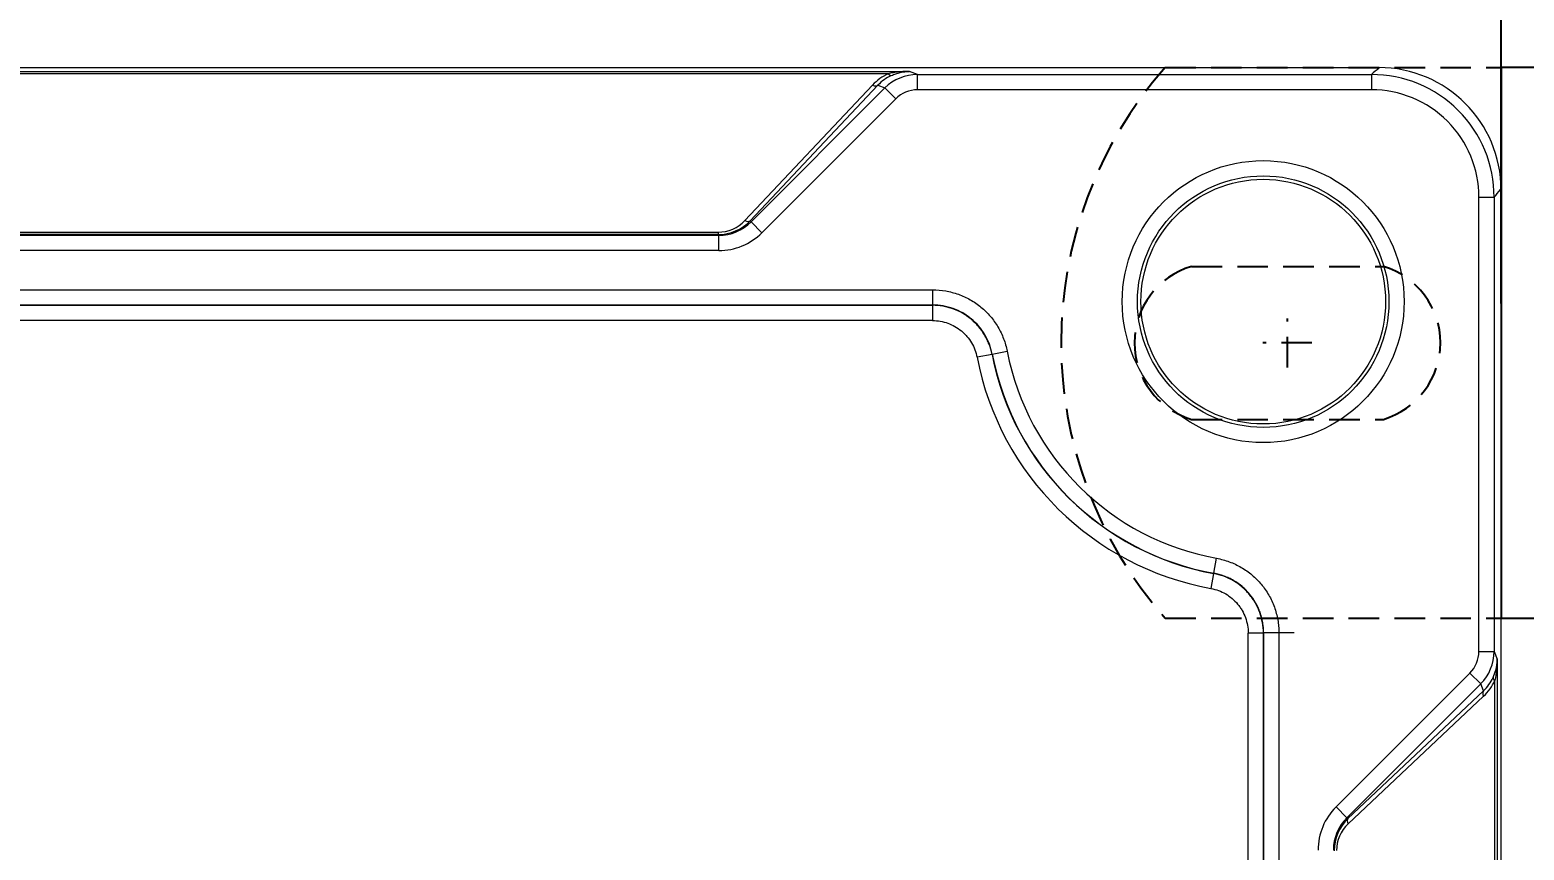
# Model space of a CAD drawing. Header units: millimetres. Extents: x 3916 to 6020, y 1867 to 2649.
# Drawn here: x 4264.4 to 4362.1, y 2495.3 to 2548.9 of the extents above; entities that cross this region are included whole.
import ezdxf

# ---------------------------------------------------------------- set-up
doc = ezdxf.new("R2010")
doc.units = ezdxf.units.MM
doc.linetypes.add('ACAD_ISO02W100', pattern=[15, 12, -3])
doc.linetypes.add('虚线', pattern=[3, 2, -1])
doc.layers.add('13', color=7, linetype='Continuous', lineweight=18)
doc.styles.add('宋体', font='')
doc.styles.get('宋体').set_extended_font_data('SimSun')
doc.dimstyles.new('尺寸标注$0', dxfattribs={"dimtxt": 20, "dimasz": 5, "dimexe": 1.25, "dimexo": 1, "dimtad": 1, "dimdec": 0, "dimdsep": 46, "dimtxsty": '宋体', "dimcen": 2.5, "dimclrd": 1, "dimclre": 1, "dimclrt": 1, "dimadec": 0, "dimazin": 0, "dimtfac": 1, "dimtdec": 0, "dimtmove": 0, "dimatfit": 3, "dimfxl": 0, "dimarcsym": 0})

# ---------------------------------------------------------------- blocks, each defined once
blk = doc.blocks.new('*D21')
at = {"color": 1, "lineweight": -2, "transparency": 16777216}
for p, q in [((4060.687, 2524.151), (4060.687, 2580.333)), ((4360.635, 2531.058), (4360.635, 2580.333)), ((4065.687, 2579.083), (4355.635, 2579.083))]:
    blk.add_line(p, q, dxfattribs=at)
at = {"color": 1, "transparency": 16777216}
for points in [[(4065.687, 2579.916), (4065.687, 2578.249), (4060.687, 2579.083)], [(4355.635, 2579.916), (4355.635, 2578.249), (4360.635, 2579.083)]]:
    blk.add_solid(points, dxfattribs=at)
at = {"layer": 'Defpoints', "color": 0, "transparency": 16777216}
for p in [(4360.635, 2579.083), (4360.635, 2530.058), (4060.687, 2523.151)]:
    blk.add_point(p, dxfattribs=at)
at = {"color": 1, "transparency": 16777216, "insert": (4210.661, 2589.708), "char_height": 20, "attachment_point": 5, "style": '宋体'}
blk.add_mtext('300', dxfattribs=at)
blk = doc.blocks.new('LX300300')
at = {"layer": '13'}
for p, q in [((-1439.234, 19915.436), (-1155.284, 19915.436)), ((-1408.54, 19915.189), (-1185.972, 19915.189)), ((-1187.363, 19915.032), (-1407.155, 19915.032)), ((-1185.456, 19914.982), (-1185.972, 19915.189)), ((-1155.284, 19915.436), (-1155.319, 19915.401)), ((-1188.388, 19914.295), (-1196.734, 19905.432)), ((-1196.381, 19905.422), (-1188.035, 19914.285)), ((-1187.578, 19914.102), (-1196.326, 19905.349)), ((-1188.035, 19914.285), (-1187.578, 19914.102)), ((-1186.872, 19913.396), (-1187.578, 19914.102)), ((-1185.456, 19913.982), (-1185.456, 19914.982)), ((-1185.456, 19914.982), (-1155.767, 19914.982)), ((-1155.767, 19914.982), (-1155.767, 19913.982)), ((-1195.619, 19904.642), (-1186.872, 19913.396)), ((-1155.767, 19913.982), (-1185.456, 19913.982)), ((-1147.32, 19907.402), (-1147.285, 19907.437)), ((-1147.285, 19623.487), (-1147.285, 19907.437)), ((-1148.739, 19877.265), (-1148.739, 19906.958)), ((-1147.739, 19906.955), (-1147.739, 19877.265)), ((-1196.326, 19905.349), (-1196.381, 19905.422)), ((-1195.619, 19904.642), (-1196.326, 19905.349)), ((-1396.071, 19904.47), (-1198.447, 19904.47)), ((-1396.035, 19904.675), (-1198.483, 19904.675)), ((-1198.483, 19904.518), (-1396.035, 19904.518)), ((-1198.483, 19904.675), (-1198.483, 19904.518)), ((-1198.483, 19904.518), (-1198.447, 19904.47)), ((-1198.447, 19903.471), (-1198.447, 19904.47)), ((-1198.447, 19903.471), (-1396.071, 19903.471)), ((-1410.063, 19900.906), (-1184.455, 19900.906)), ((-1184.455, 19899.91), (-1184.455, 19900.906)), ((-1184.455, 19899.91), (-1410.063, 19899.91)), ((-1410.051, 19899.895), (-1184.467, 19899.895)), ((-1184.467, 19899.895), (-1184.467, 19898.899)), ((-1184.467, 19898.899), (-1410.051, 19898.899)), ((-1180.575, 19896.686), (-1181.553, 19896.496)), ((-1180.562, 19896.7), (-1179.584, 19896.889)), ((-1166.067, 19882.373), (-1165.889, 19883.353)), ((-1166.08, 19882.36), (-1166.259, 19881.379)), ((-1162.826, 19878.459), (-1163.823, 19878.459)), ((-1163.823, 19652.466), (-1163.823, 19878.459)), ((-1162.826, 19878.459), (-1162.826, 19652.466)), ((-1160.815, 19878.472), (-1162.811, 19878.472)), ((-1162.811, 19652.453), (-1162.811, 19878.472)), ((-1161.815, 19878.472), (-1161.815, 19652.453)), ((-1148.739, 19877.265), (-1147.739, 19877.265)), ((-1147.739, 19877.265), (-1147.533, 19876.749)), ((-1147.533, 19876.749), (-1147.533, 19654.176)), ((-1158.079, 19867.102), (-1149.326, 19875.85)), ((-1148.619, 19875.143), (-1157.373, 19866.395)), ((-1149.326, 19875.85), (-1148.619, 19875.143)), ((-1148.437, 19874.686), (-1148.619, 19875.143)), ((-1147.69, 19655.566), (-1147.69, 19875.359)), ((-1157.299, 19866.34), (-1148.437, 19874.686)), ((-1148.427, 19874.333), (-1157.289, 19865.987)), ((-1158.079, 19867.102), (-1157.373, 19866.395)), ((-1157.373, 19866.395), (-1157.299, 19866.34))]:
    blk.add_line(p, q, dxfattribs=at)
for radius in [9.218, 8.223, 8]:
    blk.add_circle((-1162.84, 19900.134), radius, dxfattribs=at)
for radius, start, end in [(19.063, 190.99917, 259.66903), (18.067, 190.99917, 259.66903), (18.052, 190.96645, 259.70213), (17.055, 190.96645, 259.70213)]:
    blk.add_arc((-1162.84, 19900.134), radius, start, end, dxfattribs=at)
for centre, major_axis, ratio, start_param, end_param in [((-1185.805, 19911.779), (2.09, -2.946), 0.955888, 2.9636, 3.331457), ((-1187.363, 19915.375), (0.209, -0.454), 0.366677, 5.385578, 6.247018), ((-1155.286, 19907.435), (-5.659, -5.659), 0.999695, 2.356347, 3.926839), ((-1188.388, 19914.638), (0.364, -0.343), 0.566149, 5.202206, 6.230789), ((-1185.805, 19912.122), (1.809, -2.532), 0.948739, 2.96372, 3.331577), ((-1185.454, 19911.982), (2.787, -1.114), 0.999632, 1.951618, 2.737358), ((-1155.74, 19906.981), (-5.658, -5.658), 0.999772, 2.352781, 3.930404), ((-1185.454, 19911.982), (-1.859, 0.743), 0.998897, 5.09321, 5.878951), ((-1155.74, 19906.981), (-4.951, -4.951), 0.999695, 2.352781, 3.930913), ((-1198.549, 19907.262), (0.854, -2.454), 0.958263, 5.961349, 6.746481), ((-1198.549, 19907.605), (1.011, -2.928), 0.965117, 5.961615, 6.746747), ((-1198.451, 19907.473), (1.803, -2.404), 0.998416, 5.640123, 6.425254), ((-1196.734, 19905.775), (0.364, -0.343), 0.566149, 5.202206, 6.230789), ((-1198.451, 19907.473), (2.402, -3.203), 0.999049, 5.640123, 6.425254), ((-1150.74, 19877.267), (0.743, -1.859), 0.998897, 0.404234, 1.189975), ((-1150.74, 19877.267), (1.114, -2.787), 0.999632, 0.404234, 1.189975), ((-1150.599, 19876.917), (2.532, -1.809), 0.948739, 6.093201, 6.461058), ((-1150.943, 19876.917), (2.946, -2.09), 0.955888, 6.093321, 6.461178), ((-1147.347, 19875.359), (-0.454, 0.209), 0.366677, 0.036168, 0.897607), ((-1148.084, 19874.333), (-0.343, 0.364), 0.566149, 0.052396, 1.08098), ((-1155.248, 19864.271), (-3.203, 2.402), 0.999049, 6.141116, 6.926248), ((-1155.248, 19864.271), (2.404, -1.803), 0.998416, 2.999524, 3.784655), ((-1155.117, 19864.172), (2.928, -1.011), 0.965117, 2.678031, 3.463163), ((-1156.946, 19865.987), (-0.343, 0.364), 0.566149, 0.052396, 1.08098), ((-1155.46, 19864.172), (2.454, -0.854), 0.958263, 2.678297, 3.463429)]:
    blk.add_ellipse(centre, major_axis=major_axis, ratio=ratio, start_param=start_param, end_param=end_param, dxfattribs=at)
for points, knots in [([(-1185.972, 19915.189), (-1186.002, 19915.188), (-1186.031, 19915.188), (-1186.09, 19915.187), (-1186.178, 19915.185), (-1186.266, 19915.181), (-1186.441, 19915.171), (-1186.557, 19915.161), (-1186.788, 19915.135), (-1186.903, 19915.119), (-1187.133, 19915.081), (-1187.249, 19915.058), (-1187.363, 19915.032)], [0, 0, 0, 0, 2876.064455, 2876.064455, 5752.128911, 11504.257821, 11504.257821, 23008.515643, 23008.515643, 34512.773464, 34512.773464, 46017.031285, 46017.031285, 46017.031285, 46017.031285]), ([(-1187.16, 19914.918), (-1187.063, 19914.963), (-1186.964, 19915.002), (-1186.767, 19915.069), (-1186.669, 19915.096), (-1186.472, 19915.141), (-1186.373, 19915.158), (-1186.223, 19915.175), (-1186.173, 19915.18), (-1186.098, 19915.184), (-1186.073, 19915.186), (-1186.023, 19915.188), (-1185.997, 19915.188), (-1185.972, 19915.189)], [0, 0, 0, 0, 11503.878047, 11503.878047, 23007.756095, 23007.756095, 34511.634142, 34511.634142, 40263.573166, 40263.573166, 43139.542678, 43139.542678, 46015.51219, 46015.51219, 46015.51219, 46015.51219]), ([(-1184.455, 19900.906), (-1184.167, 19900.906), (-1183.883, 19900.882), (-1183.463, 19900.809), (-1183.324, 19900.778), (-1183.049, 19900.706), (-1182.912, 19900.663), (-1182.505, 19900.518), (-1182.247, 19900.398), (-1181.877, 19900.188), (-1181.756, 19900.112), (-1181.521, 19899.951), (-1181.406, 19899.864), (-1181.074, 19899.589), (-1180.871, 19899.39), (-1180.594, 19899.066), (-1180.506, 19898.954), (-1180.34, 19898.722), (-1180.261, 19898.601), (-1180.042, 19898.231), (-1179.919, 19897.975), (-1179.717, 19897.445), (-1179.639, 19897.172), (-1179.584, 19896.889)], [0, 0, 0, 0, 9915.608572, 9915.608572, 14873.412857, 14873.412857, 19831.217143, 19831.217143, 29746.825715, 29746.825715, 34704.630001, 34704.630001, 39662.434286, 39662.434286, 49578.042858, 49578.042858, 54535.847144, 54535.847144, 59493.651429, 59493.651429, 69409.260001, 69409.260001, 79324.868573, 79324.868573, 79324.868573, 79324.868573]), ([(-1180.575, 19896.686), (-1180.619, 19896.912), (-1180.682, 19897.13), (-1180.805, 19897.45), (-1180.85, 19897.555), (-1180.95, 19897.761), (-1181.004, 19897.861), (-1181.178, 19898.153), (-1181.31, 19898.336), (-1181.532, 19898.595), (-1181.61, 19898.679), (-1181.774, 19898.839), (-1181.943, 19898.992), (-1182.126, 19899.13), (-1182.314, 19899.259), (-1182.411, 19899.32), (-1182.708, 19899.489), (-1182.913, 19899.583), (-1183.233, 19899.698), (-1183.342, 19899.732), (-1183.563, 19899.791), (-1183.675, 19899.816), (-1184.011, 19899.875), (-1184.238, 19899.895), (-1184.467, 19899.895)], [0, 0, 0, 0, 10922.933366, 10922.933366, 16384.400049, 16384.400049, 21845.866732, 21845.866732, 32768.800099, 32768.800099, 38230.266782, 38230.266782, 43691.733465, 49153.200148, 49153.200148, 54614.666831, 54614.666831, 65537.600197, 65537.600197, 70999.066881, 70999.066881, 76460.533564, 76460.533564, 87383.46693, 87383.46693, 87383.46693, 87383.46693]), ([(-1180.562, 19896.7), (-1180.606, 19896.926), (-1180.668, 19897.145), (-1180.828, 19897.568), (-1180.926, 19897.773), (-1181.101, 19898.069), (-1181.164, 19898.166), (-1181.297, 19898.352), (-1181.367, 19898.441), (-1181.589, 19898.7), (-1181.751, 19898.86), (-1182.017, 19899.079), (-1182.108, 19899.149), (-1182.296, 19899.278), (-1182.393, 19899.338), (-1182.689, 19899.506), (-1182.896, 19899.602), (-1183.329, 19899.756), (-1183.55, 19899.814), (-1183.998, 19899.891), (-1184.225, 19899.911), (-1184.455, 19899.91)], [0, 0, 0, 0, 9187.145649, 9187.145649, 18374.291298, 18374.291298, 22967.864122, 22967.864122, 27561.436946, 27561.436946, 36748.582595, 36748.582595, 41342.155419, 41342.155419, 45935.728244, 45935.728244, 55122.873893, 55122.873893, 64310.019541, 64310.019541, 73497.16519, 73497.16519, 73497.16519, 73497.16519]), ([(-1184.467, 19898.899), (-1184.296, 19898.899), (-1184.126, 19898.884), (-1183.789, 19898.826), (-1183.622, 19898.781), (-1183.303, 19898.667), (-1183.149, 19898.596), (-1182.853, 19898.428), (-1182.71, 19898.33), (-1182.513, 19898.167), (-1182.449, 19898.11), (-1182.327, 19897.99), (-1182.268, 19897.927), (-1182.102, 19897.733), (-1182.003, 19897.595), (-1181.83, 19897.304), (-1181.755, 19897.148), (-1181.633, 19896.829), (-1181.586, 19896.665), (-1181.553, 19896.496)], [0, 0, 0, 0, 8175.365546, 8175.365546, 16350.731091, 16350.731091, 24526.096637, 24526.096637, 32701.462183, 32701.462183, 36789.144955, 36789.144955, 40876.827728, 40876.827728, 49052.193274, 49052.193274, 57227.55882, 57227.55882, 65402.924365, 65402.924365, 65402.924365, 65402.924365]), ([(-1165.889, 19883.353), (-1165.604, 19883.301), (-1165.327, 19883.225), (-1164.924, 19883.077), (-1164.792, 19883.021), (-1164.532, 19882.899), (-1164.403, 19882.832), (-1164.028, 19882.613), (-1163.793, 19882.448), (-1163.465, 19882.171), (-1163.36, 19882.074), (-1163.157, 19881.87), (-1163.059, 19881.763), (-1162.781, 19881.43), (-1162.617, 19881.194), (-1162.403, 19880.822), (-1162.337, 19880.695), (-1162.216, 19880.434), (-1162.16, 19880.299), (-1162.013, 19879.892), (-1161.939, 19879.615), (-1161.865, 19879.192), (-1161.846, 19879.049), (-1161.821, 19878.762), (-1161.815, 19878.617), (-1161.815, 19878.472)], [0, 0, 0, 0, 10836.157834, 10836.157834, 16254.236751, 16254.236751, 21672.315668, 21672.315668, 32508.473502, 32508.473502, 37926.552419, 37926.552419, 43344.631336, 43344.631336, 54180.78917, 54180.78917, 59598.868087, 59598.868087, 65016.947004, 65016.947004, 75853.104838, 75853.104838, 81271.183755, 81271.183755, 86689.262672, 86689.262672, 86689.262672, 86689.262672]), ([(-1162.826, 19878.459), (-1162.827, 19878.69), (-1162.847, 19878.919), (-1162.907, 19879.258), (-1162.932, 19879.371), (-1162.992, 19879.594), (-1163.026, 19879.703), (-1163.144, 19880.026), (-1163.24, 19880.233), (-1163.411, 19880.531), (-1163.473, 19880.628), (-1163.604, 19880.818), (-1163.744, 19881.001), (-1163.899, 19881.171), (-1164.062, 19881.335), (-1164.147, 19881.413), (-1164.409, 19881.635), (-1164.596, 19881.767), (-1164.991, 19881.997), (-1165.201, 19882.097), (-1165.632, 19882.257), (-1165.853, 19882.318), (-1166.08, 19882.36)], [0, 0, 0, 0, 9827.108047, 9827.108047, 14740.662071, 14740.662071, 19654.216094, 19654.216094, 29481.324141, 29481.324141, 34394.878165, 34394.878165, 39308.432188, 44221.986212, 44221.986212, 49135.540235, 49135.540235, 58962.648282, 58962.648282, 68789.756329, 68789.756329, 78616.864377, 78616.864377, 78616.864377, 78616.864377]), ([(-1162.811, 19878.472), (-1162.811, 19878.588), (-1162.816, 19878.704), (-1162.836, 19878.933), (-1162.85, 19879.047), (-1162.909, 19879.386), (-1162.968, 19879.607), (-1163.085, 19879.933), (-1163.13, 19880.041), (-1163.226, 19880.25), (-1163.279, 19880.352), (-1163.45, 19880.649), (-1163.581, 19880.838), (-1163.803, 19881.104), (-1163.881, 19881.19), (-1164.044, 19881.353), (-1164.128, 19881.43), (-1164.391, 19881.651), (-1164.578, 19881.784), (-1164.879, 19881.958), (-1164.981, 19882.012), (-1165.189, 19882.109), (-1165.295, 19882.153), (-1165.617, 19882.271), (-1165.839, 19882.332), (-1166.067, 19882.373)], [0, 0, 0, 0, 5415.489905, 5415.489905, 10830.979809, 10830.979809, 21661.959619, 21661.959619, 27077.449523, 27077.449523, 32492.939428, 32492.939428, 43323.919237, 43323.919237, 48739.409142, 48739.409142, 54154.899047, 54154.899047, 64985.878856, 64985.878856, 70401.368761, 70401.368761, 75816.858665, 75816.858665, 86647.838475, 86647.838475, 86647.838475, 86647.838475]), ([(-1166.259, 19881.379), (-1166.089, 19881.348), (-1165.923, 19881.303), (-1165.6, 19881.184), (-1165.442, 19881.109), (-1165.146, 19880.937), (-1165.007, 19880.838), (-1164.744, 19880.617), (-1164.621, 19880.494), (-1164.456, 19880.295), (-1164.403, 19880.227), (-1164.305, 19880.085), (-1164.258, 19880.011), (-1164.13, 19879.788), (-1164.059, 19879.633), (-1163.942, 19879.311), (-1163.897, 19879.143), (-1163.838, 19878.803), (-1163.823, 19878.632), (-1163.823, 19878.459)], [0, 0, 0, 0, 8107.977779, 8107.977779, 16215.955558, 16215.955558, 24323.933337, 24323.933337, 32431.911116, 32431.911116, 36485.900006, 36485.900006, 40539.888896, 40539.888896, 48647.866675, 48647.866675, 56755.844454, 56755.844454, 64863.822233, 64863.822233, 64863.822233, 64863.822233]), ([(-1147.803, 19875.561), (-1147.738, 19875.721), (-1147.579, 19876.111), (-1147.55, 19876.512), (-1147.533, 19876.749)], [0, 0, 0, 0, 7236.965652, 17745.693979, 17745.693979, 17745.693979, 17745.693979]), ([(-1147.533, 19876.749), (-1147.534, 19876.517), (-1147.549, 19876.286), (-1147.602, 19875.822), (-1147.641, 19875.59), (-1147.69, 19875.359)], [0, 0, 0, 0, 8872.721384, 8872.721384, 17745.442768, 17745.442768, 17745.442768, 17745.442768])]:
    blk.add_open_spline(points, degree=3, knots=knots, dxfattribs=at)
for points in [[(-1155.256, 19915.401), (-1155.426, 19915.261), (-1155.597, 19915.122), (-1155.767, 19914.982)], [(-1147.739, 19906.955), (-1147.6, 19907.125), (-1147.46, 19907.295), (-1147.32, 19907.465)], [(-1148.739, 19906.958), (-1148.221, 19906.956), (-1147.748, 19906.955), (-1147.739, 19906.955)], [(-1184.455, 19899.91), (-1184.459, 19899.905), (-1184.463, 19899.9), (-1184.467, 19899.895)], [(-1180.575, 19896.686), (-1180.571, 19896.691), (-1180.567, 19896.695), (-1180.562, 19896.7)], [(-1166.067, 19882.373), (-1166.072, 19882.368), (-1166.076, 19882.364), (-1166.08, 19882.36)], [(-1162.826, 19878.459), (-1162.821, 19878.463), (-1162.816, 19878.467), (-1162.811, 19878.472)]]:
    blk.add_open_spline(points, degree=3, dxfattribs=at)
blk = doc.blocks.new('4652050')
for p, q in [((20787.99, 11616.702), (20742.584, 11616.702)), ((20781.99, 11616.702), (20781.99, 11580.702)), ((20787.99, 11616.702), (20787.99, 11580.702)), ((20746.312, 11603.702), (20758.858, 11603.702)), ((20746.312, 11593.702), (20758.858, 11593.702)), ((20742.584, 11580.702), (20787.99, 11580.702))]:
    blk.add_line(p, q)
at = {"color": 4, "linetype": '虚线'}
for p, q in [((20809.984, 11616.702), (20787.99, 11616.702)), ((20808.257, 11603.702), (20795.71, 11603.702)), ((20801.983, 11600.304), (20801.983, 11597.101)), ((20800.382, 11598.702), (20803.585, 11598.702)), ((20808.257, 11593.702), (20795.71, 11593.702)), ((20809.984, 11580.702), (20787.99, 11580.702))]:
    blk.add_line(p, q, dxfattribs=at)
at = {"color": 1, "linetype": 'ACAD_ISO02W100'}
for p, q in [((20752.99, 11600.304), (20752.99, 11597.101)), ((20751.388, 11598.702), (20754.591, 11598.702))]:
    blk.add_line(p, q, dxfattribs=at)
for centre, radius, start, end in [((20763.008, 11598.702), 27.224, 138.6091, 221.3909), ((20747.801, 11598.702), 5.217, 106.59062, 253.40938), ((20757.369, 11598.702), 5.217, 286.59062, 73.40938)]:
    blk.add_arc(centre, radius, start, end)
at = {"color": 4, "linetype": '虚线'}
for centre, radius, start, end in [((20789.561, 11598.702), 27.224, 318.6091, 41.3909), ((20797.199, 11598.702), 5.217, 106.59062, 253.40938), ((20806.767, 11598.702), 5.217, 286.59062, 73.40938)]:
    blk.add_arc(centre, radius, start, end, dxfattribs=at)

msp = doc.modelspace()

# ---------------------------------------------------------------- block references
at = {"color": 0, "linetype": 'Continuous'}
msp.add_blockref('LX300300', (5507.92, -17368.959), dxfattribs=at)
at = {"lineweight": -3, "rotation": 180}
msp.add_blockref('4652050', (25148.65, 14127.18), dxfattribs=at)

# ---------------------------------------------------------------- dimensions: what is measured, and where the dimension line sits
dim = msp.add_linear_dim(base=(4360.635, 2579.083), p1=(4060.687, 2523.151), p2=(4360.635, 2530.058), dimstyle='尺寸标注$0')
dim.commit()
dim.dimension.update_dxf_attribs({"geometry": '*D21', "text_midpoint": (4210.661, 2579.083), "dimtype": 160})

doc.saveas('drawing.dxf')
